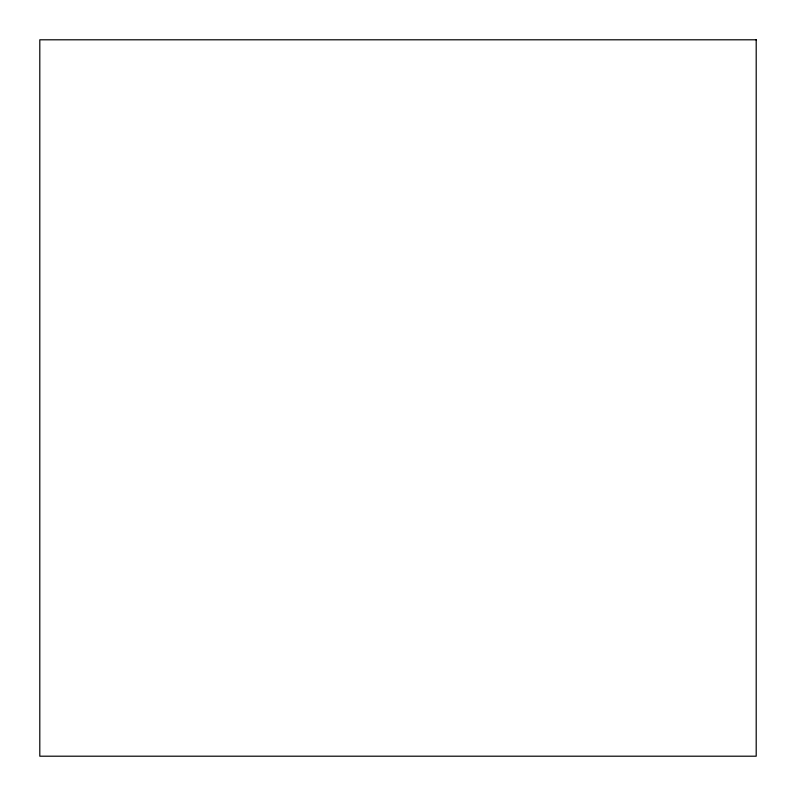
<?xml version="1.0" encoding="UTF-8"?>
<svg xmlns="http://www.w3.org/2000/svg" width="796" height="796" viewBox="0 0 796 796"><rect width="100%" height="100%" fill="white"/><g stroke="black" fill="none" stroke-linecap="round" stroke-linejoin="round"><path stroke-width="1.19" d="M756.2 39.8L39.8 39.8L39.8 756.2L756.2 756.2L756.2 39.8"/></g></svg>
